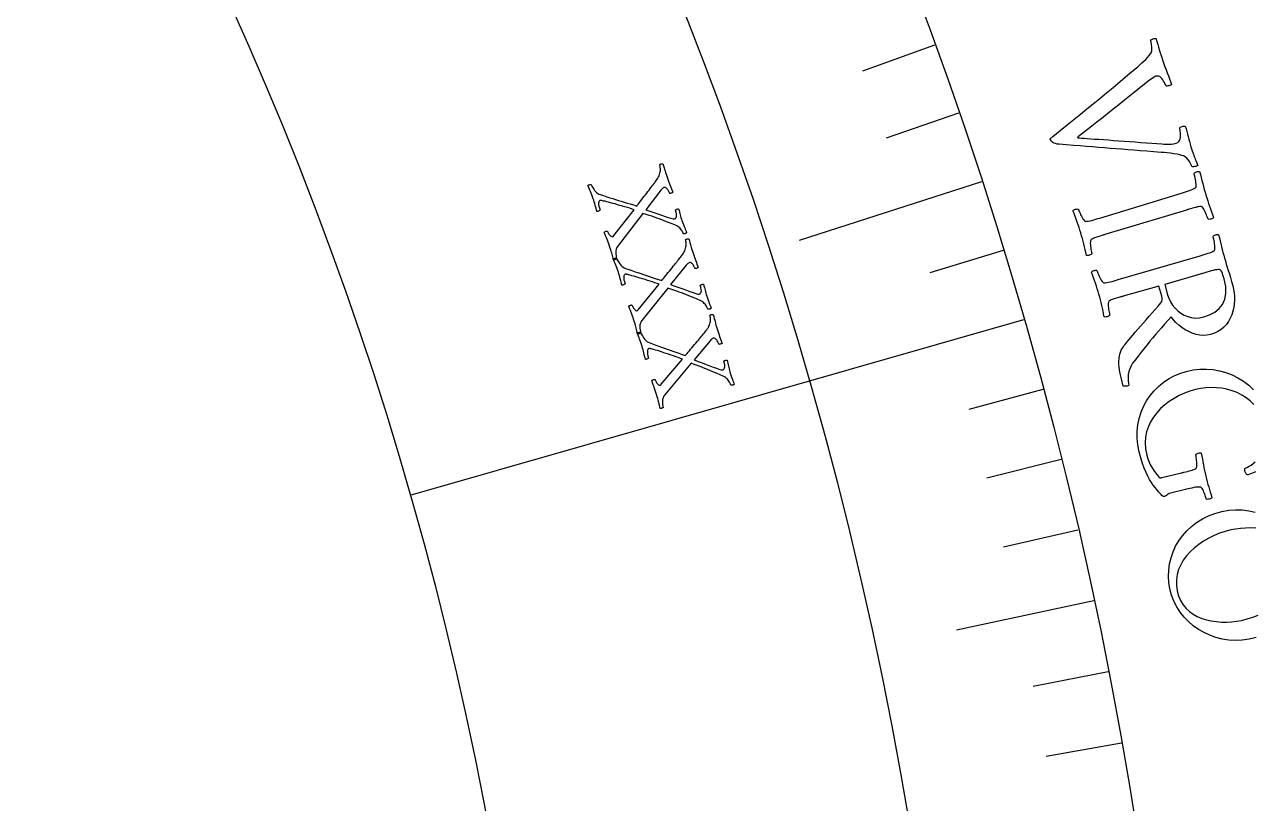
# Model space of a CAD drawing. Header units: millimetres. Extents: x -76 to 76, y -76 to 98.
# Drawn here: x 43.82 to 61.37, y 9.72 to 20.85 of the extents above; entities that cross this region are included whole.
import ezdxf

# ---------------------------------------------------------------- set-up
doc = ezdxf.new("R2010")
doc.units = ezdxf.units.MM
for name, color, linetype in [('ENGRAVE', 7, 'Continuous'), ('ENGRAVE_FINE', 8, 'Continuous'), ('TEXT', 5, 'Continuous')]:
    doc.layers.add(name, color=color, linetype=linetype)

msp = doc.modelspace()

# ---------------------------------------------------------------- linework, layer by layer
at = {"layer": 'ENGRAVE'}
for points in [[(57.4836, 18.6066), (54.8806, 17.7641)], [(58.0858, 16.6317), (49.3182, 14.1213)], [(59.0875, 12.6191), (57.1254, 12.2)]]:
    msp.add_lwpolyline(points, dxfattribs=at)
for radius in [74.48, 74.48, 72.485, 68.78, 68.78, 65.854, 60.42, 60.42, 57.228, 51.3, 51.3]:
    msp.add_circle((0, 0), radius, dxfattribs=at)
at = {"layer": 'ENGRAVE_FINE'}
for points in [[(56.8151, 20.5577), (55.786, 20.1853)], [(57.1576, 19.5853), (56.1223, 19.2305)], [(57.7931, 17.622), (56.7463, 17.3028)], [(58.3617, 15.636), (57.3046, 15.3528)], [(58.6207, 14.6351), (57.5589, 14.37)], [(58.8627, 13.6294), (57.7965, 13.3825)], [(59.2951, 11.6045), (58.2211, 11.3943)], [(59.4854, 10.5859), (58.4079, 10.3942)]]:
    msp.add_lwpolyline(points, dxfattribs=at)
at = {"layer": 'TEXT'}
for points in [[(60.0742, 20.3343), (60.0896, 20.2896), (60.1053, 20.2457), (60.1212, 20.2027), (60.1373, 20.1606), (60.1535, 20.119), (60.1693, 20.0778), (60.1848, 20.0368), (60.1999, 19.9961), (60.1939, 19.9914), (60.1849, 19.9868), (60.1731, 19.9822), (60.1584, 19.9776), (60.1439, 19.9741), (60.1328, 19.9726), (60.125, 19.9733), (60.1205, 19.976), (60.1176, 19.9834), (60.1126, 19.9941), (60.1054, 20.0083), (60.0962, 20.0259), (60.0853, 20.0448), (60.0732, 20.0626), (60.0599, 20.0794), (60.0454, 20.0952), (60.0297, 20.1078), (60.013, 20.115), (59.9952, 20.1167), (59.9764, 20.1129), (59.9495, 20.1003), (59.9129, 20.0775), (59.8667, 20.0444), (59.8108, 20.0011), (59.7819, 19.9779), (59.7487, 19.9511), (59.711, 19.9207), (59.669, 19.8867), (59.6237, 19.8501), (59.576, 19.8118), (59.526, 19.7718), (59.4736, 19.73), (59.4202, 19.6874), (59.3667, 19.6446), (59.3133, 19.6018), (59.2599, 19.5587), (59.2076, 19.5166), (59.1573, 19.4763), (59.1091, 19.4379), (59.0629, 19.4014), (59.0198, 19.3675), (58.9808, 19.3369), (58.946, 19.3095), (58.9152, 19.2855), (58.8897, 19.2656), (58.8709, 19.2507), (58.8587, 19.2409), (58.8531, 19.2361), (58.8639, 19.2348), (58.8836, 19.233), (58.9121, 19.2306), (58.9494, 19.2277), (58.9939, 19.2243), (59.0441, 19.2206), (59.1, 19.2166), (59.1615, 19.2123), (59.2275, 19.2077), (59.2969, 19.2028), (59.3696, 19.1975), (59.4456, 19.192), (59.5236, 19.1862), (59.6022, 19.1803), (59.6814, 19.1744), (59.7612, 19.1684), (59.8401, 19.1624), (59.9166, 19.1565), (59.9908, 19.1508), (60.0626, 19.1453), (60.0896, 19.1434), (60.1171, 19.1424), (60.1451, 19.1424), (60.1735, 19.1433), (60.2008, 19.1451), (60.2255, 19.1481), (60.2476, 19.1522), (60.267, 19.1574), (60.2871, 19.1664), (60.3029, 19.1793), (60.3143, 19.1962), (60.3215, 19.2169), (60.3256, 19.2396), (60.3276, 19.2625), (60.3277, 19.2856), (60.3258, 19.3088), (60.323, 19.3303), (60.3202, 19.348), (60.3174, 19.3621), (60.3146, 19.3724), (60.3175, 19.3788), (60.3241, 19.3848), (60.3344, 19.3905), (60.3485, 19.3958), (60.3634, 19.3998), (60.3761, 19.4016), (60.3867, 19.4011), (60.3952, 19.3983), (60.4058, 19.3601), (60.4159, 19.3228), (60.4255, 19.2866), (60.4346, 19.2513), (60.4437, 19.2161), (60.4538, 19.18), (60.4646, 19.143), (60.4763, 19.1051), (60.4862, 19.0742), (60.4952, 19.0466), (60.5032, 19.0225), (60.5104, 19.0018), (60.5172, 18.983), (60.5241, 18.9643), (60.5311, 18.9459), (60.5382, 18.9278), (60.5457, 18.9086), (60.5539, 18.8874), (60.5627, 18.864), (60.5722, 18.8385), (60.5659, 18.834), (60.5565, 18.8297), (60.5441, 18.8256), (60.5285, 18.8218), (60.5133, 18.8188), (60.5023, 18.8175), (60.4953, 18.8179), (60.4924, 18.8199), (60.488, 18.8309), (60.4802, 18.8469), (60.4689, 18.8678), (60.4541, 18.8937), (60.4363, 18.92), (60.416, 18.9422), (60.3931, 18.9602), (60.3677, 18.9742), (60.3459, 18.9824), (60.3164, 18.9903), (60.2791, 18.998), (60.2341, 19.0052), (60.1858, 19.0119), (60.1388, 19.0175), (60.093, 19.0222), (60.0485, 19.0259), (59.9455, 19.0342), (59.8468, 19.042), (59.7524, 19.0494), (59.6623, 19.0563), (59.5752, 19.063), (59.4896, 19.0697), (59.4054, 19.0764), (59.3228, 19.0831), (59.2402, 19.0898), (59.156, 19.0966), (59.0703, 19.1033), (58.9831, 19.11), (58.8926, 19.117), (58.7973, 19.1246), (58.6972, 19.1329), (58.5923, 19.1417), (58.5644, 19.145), (58.5404, 19.1502), (58.5205, 19.1573), (58.5045, 19.1662), (58.4917, 19.1766), (58.4813, 19.1879), (58.4732, 19.2002), (58.4675, 19.2135), (58.4673, 19.2178), (58.4695, 19.2225), (58.4741, 19.2276), (58.481, 19.2331), (58.4885, 19.2386), (58.4948, 19.2437), (58.4998, 19.2485), (58.5037, 19.2528), (58.6075, 19.3365), (58.7078, 19.4174), (58.8045, 19.4957), (58.8977, 19.5712), (58.9895, 19.6458), (59.0819, 19.7211), (59.175, 19.7972), (59.2688, 19.8741), (59.3651, 19.9536), (59.4661, 20.0378), (59.5716, 20.1266), (59.6816, 20.2202), (59.7155, 20.2487), (59.7473, 20.2764), (59.777, 20.3033), (59.8048, 20.3293), (59.8307, 20.355), (59.8549, 20.3812), (59.8775, 20.4078), (59.8983, 20.4348), (59.9059, 20.4469), (59.9116, 20.4614), (59.9152, 20.4783), (59.9169, 20.4978), (59.917, 20.5182), (59.9162, 20.538), (59.9144, 20.5574), (59.9116, 20.5762), (59.9084, 20.5935), (59.9052, 20.6082), (59.9022, 20.6204), (59.8992, 20.6302), (59.9011, 20.6322), (59.9078, 20.6355), (59.9192, 20.64), (59.9355, 20.6458), (59.952, 20.6513), (59.9643, 20.6549), (59.9725, 20.6568), (59.9764, 20.6568), (59.9908, 20.6104), (60.0035, 20.568), (60.0146, 20.5295), (60.0242, 20.4951), (60.0339, 20.4607), (60.0454, 20.4225), (60.0589, 20.3803), (60.0742, 20.3343)], [(52.9981, 18.6582), (53.0084, 18.6293), (53.0186, 18.6018), (53.0287, 18.5756), (53.0386, 18.5507), (53.0483, 18.5266), (53.0579, 18.5026), (53.0672, 18.4788), (53.0764, 18.4551), (53.0729, 18.4523), (53.0676, 18.4493), (53.0605, 18.4461), (53.0516, 18.4428), (53.043, 18.4403), (53.0365, 18.4394), (53.0321, 18.4402), (53.0299, 18.4426), (53.0274, 18.449), (53.0239, 18.4567), (53.0194, 18.4656), (53.0138, 18.4757), (53.0075, 18.4862), (53.0004, 18.4959), (52.9927, 18.505), (52.9844, 18.5133), (52.9754, 18.5199), (52.966, 18.5235), (52.9562, 18.5242), (52.9459, 18.522), (52.9367, 18.5174), (52.927, 18.5098), (52.9167, 18.4993), (52.9058, 18.4859), (52.6879, 18.2031), (52.7473, 18.1838), (52.805, 18.1648), (52.861, 18.1461), (52.9153, 18.1276), (52.9657, 18.1108), (53.0098, 18.0967), (53.0477, 18.0856), (53.0794, 18.0774), (53.0842, 18.0765), (53.0889, 18.0762), (53.0933, 18.0764), (53.0976, 18.0771), (53.1014, 18.078), (53.1043, 18.0787), (53.1064, 18.0793), (53.1076, 18.0796), (53.1131, 18.0829), (53.1181, 18.0887), (53.1227, 18.0972), (53.1269, 18.1082), (53.1289, 18.1233), (53.1271, 18.1437), (53.1213, 18.1694), (53.1117, 18.2004), (53.1128, 18.2033), (53.1163, 18.2064), (53.122, 18.2096), (53.13, 18.2132), (53.1387, 18.2163), (53.1461, 18.2184), (53.1525, 18.2196), (53.1577, 18.2199), (53.164, 18.1961), (53.17, 18.1737), (53.1757, 18.1527), (53.181, 18.1331), (53.1864, 18.1137), (53.1924, 18.0936), (53.199, 18.0726), (53.2063, 18.0507), (53.2167, 18.0207), (53.2266, 17.9933), (53.2361, 17.9685), (53.2452, 17.9463), (53.2536, 17.9263), (53.2612, 17.9081), (53.268, 17.8917), (53.2739, 17.877), (53.2706, 17.8742), (53.2659, 17.8713), (53.2599, 17.8683), (53.2525, 17.8652), (53.2449, 17.8628), (53.2378, 17.8619), (53.2314, 17.8625), (53.2257, 17.8645), (53.2239, 17.8689), (53.2208, 17.8755), (53.2165, 17.8843), (53.2108, 17.8952), (53.2037, 17.9074), (53.1953, 17.9198), (53.1854, 17.9324), (53.174, 17.9452), (53.1612, 17.9575), (53.1469, 17.9684), (53.1312, 17.9781), (53.1139, 17.9864), (53.0686, 18.0038), (53.0264, 18.0201), (52.9872, 18.0353), (52.9512, 18.0493), (52.9166, 18.0625), (52.882, 18.0753), (52.8473, 18.0877), (52.8124, 18.0997), (52.7759, 18.112), (52.7361, 18.1251), (52.6931, 18.1392), (52.6467, 18.1541), (52.2856, 17.6824), (52.2741, 17.6642), (52.266, 17.6438), (52.2614, 17.6211), (52.2603, 17.5963), (52.2616, 17.5712), (52.2644, 17.5477), (52.2687, 17.5258), (52.2744, 17.5056), (52.2712, 17.5022), (52.2662, 17.499), (52.2597, 17.4961), (52.2514, 17.4934), (52.2432, 17.4911), (52.2368, 17.4896), (52.2322, 17.4888), (52.2294, 17.4887), (52.2234, 17.5119), (52.2178, 17.5334), (52.2127, 17.5533), (52.208, 17.5715), (52.203, 17.5897), (52.1971, 17.6097), (52.1903, 17.6314), (52.1826, 17.6548), (52.1716, 17.6868), (52.161, 17.7166), (52.1507, 17.7441), (52.1409, 17.7695), (52.1309, 17.7947), (52.12, 17.8221), (52.1083, 17.8515), (52.0958, 17.8829), (52.0988, 17.8872), (52.1038, 17.8911), (52.1107, 17.8949), (52.1195, 17.8983), (52.1282, 17.9008), (52.1347, 17.9017), (52.139, 17.901), (52.1412, 17.8986), (52.1434, 17.8931), (52.1468, 17.8862), (52.1513, 17.8781), (52.1569, 17.8687), (52.1634, 17.8589), (52.1704, 17.8497), (52.1781, 17.841), (52.1864, 17.8328), (52.1948, 17.8262), (52.2029, 17.8222), (52.2107, 17.8208), (52.2182, 17.822), (52.2199, 17.8227), (52.2219, 17.8239), (52.224, 17.8255), (52.2263, 17.8275), (52.2286, 17.8296), (52.2305, 17.8318), (52.2321, 17.834), (52.2333, 17.8362), (52.5234, 18.2063), (52.4929, 18.2162), (52.4608, 18.2263), (52.4272, 18.2366), (52.392, 18.2472), (52.3562, 18.2577), (52.3209, 18.2681), (52.2859, 18.2782), (52.2514, 18.2881), (52.2181, 18.2974), (52.1869, 18.3059), (52.1579, 18.3135), (52.131, 18.3203), (52.1071, 18.3261), (52.0873, 18.3308), (52.0714, 18.3344), (52.0596, 18.3369), (52.0575, 18.3372), (52.0549, 18.3375), (52.0518, 18.3379), (52.0482, 18.3383), (52.0444, 18.3385), (52.0405, 18.3383), (52.0365, 18.3376), (52.0325, 18.3364), (52.026, 18.3322), (52.021, 18.3246), (52.0175, 18.3138), (52.0155, 18.2996), (52.0158, 18.2816), (52.0194, 18.2593), (52.0261, 18.2328), (52.0361, 18.2019), (52.0329, 18.1983), (52.0281, 18.1948), (52.0217, 18.1913), (52.0138, 18.1877), (52.0058, 18.1848), (51.9995, 18.183), (51.9949, 18.1823), (51.9919, 18.1828), (51.9858, 18.2052), (51.9795, 18.2277), (51.9731, 18.2505), (51.9665, 18.2733), (51.9596, 18.2961), (51.9526, 18.3186), (51.9453, 18.3408), (51.9377, 18.3627), (51.9271, 18.3921), (51.917, 18.4192), (51.9074, 18.4439), (51.8982, 18.4664), (51.8891, 18.4878), (51.8798, 18.5096), (51.8703, 18.5318), (51.8604, 18.5543), (51.8646, 18.5572), (51.8701, 18.5598), (51.877, 18.5621), (51.8852, 18.5641), (51.8932, 18.5657), (51.8995, 18.5667), (51.904, 18.5673), (51.9068, 18.5673), (51.9089, 18.5626), (51.9129, 18.5547), (51.9188, 18.5439), (51.9266, 18.5299), (51.936, 18.5144), (51.9468, 18.4986), (51.9591, 18.4827), (51.9728, 18.4666), (51.9876, 18.4517), (52.0031, 18.4395), (52.0194, 18.4299), (52.0365, 18.423), (52.0848, 18.4073), (52.131, 18.3925), (52.1751, 18.3784), (52.2171, 18.3651), (52.258, 18.3523), (52.299, 18.3395), (52.3401, 18.3269), (52.3813, 18.3144), (52.4233, 18.3016), (52.467, 18.2881), (52.5124, 18.2739), (52.5596, 18.259), (52.5717, 18.274), (52.5851, 18.2909), (52.5997, 18.3097), (52.6156, 18.3305), (52.6323, 18.3525), (52.6494, 18.3748), (52.667, 18.3975), (52.685, 18.4206), (52.7029, 18.4436), (52.7201, 18.4659), (52.7366, 18.4875), (52.7524, 18.5084), (52.7673, 18.5281), (52.7807, 18.5459), (52.7927, 18.5618), (52.8033, 18.5759), (52.812, 18.5874), (52.8182, 18.5956), (52.8219, 18.6005), (52.8232, 18.6022), (52.8385, 18.6221), (52.8518, 18.641), (52.8629, 18.6588), (52.8719, 18.6755), (52.8794, 18.6921), (52.8858, 18.7096), (52.8912, 18.7281), (52.8956, 18.7475), (52.8977, 18.7606), (52.8987, 18.7741), (52.8984, 18.7881), (52.8971, 18.8024), (52.895, 18.816), (52.8928, 18.8279), (52.8904, 18.8379), (52.8878, 18.8462), (52.888, 18.8495), (52.8909, 18.8528), (52.8966, 18.8562), (52.9049, 18.8597), (52.9139, 18.8624), (52.9217, 18.8638), (52.928, 18.8637), (52.9331, 18.8623), (52.9424, 18.8336), (52.9508, 18.8069), (52.9583, 18.7824), (52.9649, 18.76), (52.9716, 18.7376), (52.9794, 18.7132), (52.9882, 18.6867), (52.9981, 18.6582)], [(60.6897, 18.4163), (60.7024, 18.3753), (60.7154, 18.3349), (60.7288, 18.2953), (60.7425, 18.2563), (60.7565, 18.2173), (60.7704, 18.1772), (60.7845, 18.1362), (60.7986, 18.0943), (60.7934, 18.0874), (60.7857, 18.0815), (60.7754, 18.0765), (60.7624, 18.0726), (60.7492, 18.0699), (60.7377, 18.0688), (60.7281, 18.0691), (60.7203, 18.071), (60.717, 18.0812), (60.7121, 18.0949), (60.7055, 18.112), (60.6974, 18.1325), (60.6883, 18.1542), (60.679, 18.1751), (60.6692, 18.1951), (60.6592, 18.2142), (60.6492, 18.2306), (60.6393, 18.2424), (60.6297, 18.2496), (60.6204, 18.2522), (60.6042, 18.2516), (60.5862, 18.2493), (60.5664, 18.2456), (60.5447, 18.2403), (60.5217, 18.2341), (60.4976, 18.2273), (60.4726, 18.22), (60.4465, 18.2123), (60.4424, 18.211), (60.4382, 18.2098), (60.434, 18.2085), (60.4298, 18.2073), (60.4256, 18.206), (60.4214, 18.2047), (60.4172, 18.2035), (60.413, 18.2022), (59.2482, 17.8512), (59.244, 17.85), (59.2398, 17.8487), (59.2356, 17.8475), (59.2314, 17.8462), (59.2272, 17.8449), (59.223, 17.8437), (59.2189, 17.8424), (59.2147, 17.8411), (59.1888, 17.8332), (59.1641, 17.8255), (59.1408, 17.818), (59.1187, 17.8107), (59.0984, 17.8034), (59.0802, 17.7957), (59.0642, 17.7878), (59.0504, 17.7795), (59.0451, 17.7726), (59.0413, 17.7617), (59.0392, 17.7467), (59.0386, 17.7276), (59.0394, 17.7063), (59.0412, 17.6845), (59.0442, 17.6624), (59.0482, 17.6398), (59.0524, 17.6188), (59.0562, 17.6014), (59.0594, 17.5876), (59.0622, 17.5775), (59.0566, 17.5718), (59.0488, 17.5663), (59.0385, 17.5611), (59.0259, 17.5561), (59.013, 17.5524), (59.0016, 17.5508), (58.9919, 17.5514), (58.9839, 17.5542), (58.9743, 17.5961), (58.9648, 17.6371), (58.9554, 17.6772), (58.946, 17.7164), (58.9363, 17.7553), (58.9259, 17.7945), (58.9148, 17.8341), (58.903, 17.8741), (58.8909, 17.9129), (58.8781, 17.9519), (58.8647, 17.9911), (58.8507, 18.0305), (58.8362, 18.0701), (58.8213, 18.11), (58.8062, 18.1501), (58.7907, 18.1906), (58.7959, 18.1973), (58.8036, 18.2032), (58.8139, 18.2082), (58.8268, 18.2123), (58.84, 18.2152), (58.8514, 18.2165), (58.861, 18.2164), (58.8688, 18.2147), (58.8721, 18.2048), (58.8771, 18.1915), (58.8836, 18.175), (58.8917, 18.1551), (58.901, 18.134), (58.911, 18.1137), (58.9217, 18.0942), (58.933, 18.0754), (58.9442, 18.0594), (58.9543, 18.0482), (58.9634, 18.0418), (58.9713, 18.0402), (58.9908, 18.0407), (59.0123, 18.0432), (59.0359, 18.0477), (59.0616, 18.0541), (59.0888, 18.0618), (59.117, 18.0699), (59.1462, 18.0786), (59.1764, 18.0877), (60.3398, 18.4433), (60.3701, 18.4527), (60.3994, 18.4619), (60.4278, 18.4711), (60.4552, 18.4801), (60.4807, 18.4894), (60.5032, 18.4991), (60.5227, 18.5092), (60.5392, 18.5198), (60.5458, 18.526), (60.55, 18.5367), (60.5516, 18.5519), (60.5508, 18.5716), (60.5483, 18.5937), (60.5451, 18.6162), (60.5412, 18.639), (60.5366, 18.6622), (60.532, 18.6838), (60.5279, 18.7016), (60.5244, 18.7157), (60.5215, 18.7261), (60.5269, 18.7319), (60.5347, 18.7376), (60.5449, 18.743), (60.5574, 18.7481), (60.5703, 18.752), (60.5817, 18.7537), (60.5914, 18.7531), (60.5995, 18.7502), (60.6112, 18.7072), (60.6225, 18.6645), (60.6336, 18.6221), (60.6443, 18.58), (60.6551, 18.5383), (60.6662, 18.4971), (60.6777, 18.4564), (60.6897, 18.4163)], [(53.3641, 17.5842), (53.3738, 17.5551), (53.3835, 17.5273), (53.393, 17.5009), (53.4024, 17.4758), (53.4116, 17.4515), (53.4207, 17.4274), (53.4296, 17.4034), (53.4383, 17.3795), (53.4347, 17.3768), (53.4293, 17.3739), (53.4222, 17.3709), (53.4133, 17.3677), (53.4046, 17.3654), (53.398, 17.3646), (53.3937, 17.3655), (53.3915, 17.368), (53.3892, 17.3744), (53.3858, 17.3821), (53.3815, 17.3911), (53.3761, 17.4014), (53.37, 17.412), (53.3631, 17.4218), (53.3556, 17.431), (53.3474, 17.4396), (53.3386, 17.4463), (53.3293, 17.4501), (53.3195, 17.451), (53.3091, 17.449), (53.2999, 17.4446), (53.29, 17.4372), (53.2795, 17.4269), (53.2683, 17.4137), (53.0448, 17.1354), (53.1038, 17.1149), (53.1611, 17.0948), (53.2167, 17.0749), (53.2706, 17.0554), (53.3206, 17.0375), (53.3644, 17.0226), (53.4021, 17.0107), (53.4336, 17.0018), (53.4384, 17.0009), (53.4431, 17.0005), (53.4475, 17.0006), (53.4518, 17.0012), (53.4556, 17.002), (53.4586, 17.0027), (53.4607, 17.0031), (53.4619, 17.0035), (53.4674, 17.0066), (53.4726, 17.0124), (53.4774, 17.0207), (53.4817, 17.0317), (53.4841, 17.0467), (53.4826, 17.0671), (53.4774, 17.0929), (53.4684, 17.1242), (53.4696, 17.127), (53.4731, 17.13), (53.4789, 17.1332), (53.487, 17.1365), (53.4957, 17.1395), (53.5032, 17.1415), (53.5096, 17.1425), (53.5148, 17.1427), (53.5207, 17.1188), (53.5262, 17.0963), (53.5314, 17.0752), (53.5363, 17.0555), (53.5413, 17.036), (53.5469, 17.0157), (53.5531, 16.9946), (53.5599, 16.9726), (53.5697, 16.9424), (53.5791, 16.9148), (53.5881, 16.8898), (53.5968, 16.8674), (53.6048, 16.8472), (53.612, 16.8289), (53.6185, 16.8123), (53.6241, 16.7975), (53.6207, 16.7948), (53.6159, 16.792), (53.6099, 16.7891), (53.6025, 16.7862), (53.5947, 16.784), (53.5877, 16.7832), (53.5813, 16.7838), (53.5756, 16.786), (53.5739, 16.7904), (53.571, 16.7971), (53.5668, 16.8059), (53.5613, 16.817), (53.5545, 16.8294), (53.5463, 16.8419), (53.5366, 16.8547), (53.5256, 16.8678), (53.513, 16.8803), (53.499, 16.8915), (53.4834, 16.9014), (53.4663, 16.9101), (53.4213, 16.9285), (53.3795, 16.9456), (53.3406, 16.9616), (53.3049, 16.9763), (53.2706, 16.9902), (53.2362, 17.0037), (53.2018, 17.0168), (53.1672, 17.0295), (53.1309, 17.0425), (53.0914, 17.0565), (53.0486, 17.0714), (53.0026, 17.0873), (52.632, 16.6229), (52.6201, 16.6049), (52.6117, 16.5847), (52.6066, 16.5622), (52.605, 16.5374), (52.6058, 16.5122), (52.6081, 16.4887), (52.6119, 16.4667), (52.6173, 16.4464), (52.614, 16.443), (52.609, 16.44), (52.6023, 16.4372), (52.594, 16.4346), (52.5858, 16.4326), (52.5794, 16.4312), (52.5747, 16.4304), (52.5719, 16.4304), (52.5664, 16.4537), (52.5613, 16.4753), (52.5565, 16.4953), (52.5522, 16.5136), (52.5476, 16.532), (52.5421, 16.552), (52.5357, 16.5738), (52.5285, 16.5974), (52.5181, 16.6296), (52.5081, 16.6596), (52.4984, 16.6874), (52.4891, 16.7129), (52.4796, 16.7383), (52.4693, 16.7659), (52.4582, 16.7955), (52.4463, 16.8273), (52.4494, 16.8314), (52.4545, 16.8353), (52.4615, 16.8389), (52.4703, 16.8422), (52.479, 16.8445), (52.4856, 16.8453), (52.4899, 16.8444), (52.492, 16.8419), (52.4941, 16.8364), (52.4974, 16.8295), (52.5017, 16.8213), (52.5071, 16.8118), (52.5134, 16.8019), (52.5203, 16.7925), (52.5278, 16.7836), (52.5359, 16.7753), (52.5442, 16.7685), (52.5522, 16.7644), (52.56, 16.7628), (52.5675, 16.7638), (52.5692, 16.7646), (52.5711, 16.7657), (52.5733, 16.7672), (52.5757, 16.7692), (52.578, 16.7713), (52.5799, 16.7734), (52.5816, 16.7756), (52.5828, 16.7777), (52.8803, 17.1419), (52.85, 17.1524), (52.8182, 17.1632), (52.7848, 17.1742), (52.7498, 17.1854), (52.7143, 17.1967), (52.6791, 17.2078), (52.6444, 17.2186), (52.61, 17.2292), (52.577, 17.2392), (52.546, 17.2483), (52.5171, 17.2565), (52.4903, 17.2638), (52.4666, 17.2701), (52.4468, 17.2752), (52.4311, 17.2791), (52.4193, 17.2819), (52.4172, 17.2822), (52.4146, 17.2825), (52.4115, 17.283), (52.4079, 17.2835), (52.4041, 17.2838), (52.4002, 17.2836), (52.3962, 17.283), (52.3922, 17.2819), (52.3856, 17.2778), (52.3804, 17.2704), (52.3767, 17.2596), (52.3744, 17.2455), (52.3744, 17.2275), (52.3775, 17.2051), (52.3837, 17.1784), (52.3931, 17.1473), (52.3898, 17.1439), (52.3849, 17.1404), (52.3785, 17.137), (52.3705, 17.1337), (52.3624, 17.1309), (52.3561, 17.1292), (52.3514, 17.1286), (52.3485, 17.1291), (52.3428, 17.1517), (52.337, 17.1743), (52.3311, 17.1972), (52.3249, 17.2202), (52.3185, 17.2431), (52.3119, 17.2658), (52.305, 17.2881), (52.2979, 17.3101), (52.288, 17.3397), (52.2784, 17.367), (52.2692, 17.3919), (52.2605, 17.4146), (52.2519, 17.4362), (52.243, 17.4582), (52.2339, 17.4805), (52.2245, 17.5033), (52.2288, 17.5061), (52.2343, 17.5086), (52.2412, 17.5107), (52.2495, 17.5125), (52.2576, 17.5139), (52.2639, 17.5149), (52.2684, 17.5153), (52.2712, 17.5153), (52.2732, 17.5105), (52.277, 17.5026), (52.2827, 17.4916), (52.2902, 17.4775), (52.2993, 17.4618), (52.3098, 17.4458), (52.3217, 17.4297), (52.3351, 17.4133), (52.3496, 17.3981), (52.3649, 17.3856), (52.381, 17.3757), (52.3979, 17.3684), (52.4459, 17.3518), (52.4918, 17.336), (52.5356, 17.321), (52.5773, 17.3069), (52.618, 17.2932), (52.6587, 17.2797), (52.6995, 17.2662), (52.7404, 17.2529), (52.7822, 17.2392), (52.8256, 17.2248), (52.8708, 17.2097), (52.9176, 17.1939), (52.93, 17.2086), (52.9437, 17.2253), (52.9587, 17.2438), (52.975, 17.2643), (52.9922, 17.2858), (53.0098, 17.3078), (53.0278, 17.3302), (53.0462, 17.3529), (53.0646, 17.3755), (53.0822, 17.3975), (53.0992, 17.4187), (53.1154, 17.4393), (53.1307, 17.4587), (53.1444, 17.4762), (53.1568, 17.4919), (53.1677, 17.5058), (53.1766, 17.5171), (53.183, 17.5252), (53.1868, 17.53), (53.1881, 17.5316), (53.2038, 17.5513), (53.2175, 17.5699), (53.2289, 17.5875), (53.2383, 17.604), (53.246, 17.6204), (53.2528, 17.6378), (53.2586, 17.6562), (53.2634, 17.6754), (53.2658, 17.6885), (53.267, 17.7021), (53.2671, 17.716), (53.266, 17.7303), (53.2642, 17.744), (53.2622, 17.7559), (53.26, 17.766), (53.2576, 17.7743), (53.2579, 17.7776), (53.2609, 17.7809), (53.2666, 17.7842), (53.275, 17.7874), (53.2841, 17.79), (53.2918, 17.7912), (53.2982, 17.7911), (53.3032, 17.7895), (53.3119, 17.7606), (53.3197, 17.7338), (53.3268, 17.7091), (53.3329, 17.6866), (53.3392, 17.6641), (53.3465, 17.6395), (53.3548, 17.6129), (53.3641, 17.5842)], [(61.0743, 17.1192), (61.0857, 17.0709), (61.0934, 17.0208), (61.0974, 16.969), (61.0977, 16.9154), (61.0941, 16.8614), (61.0864, 16.8084), (61.0746, 16.7564), (61.0587, 16.7055), (61.0383, 16.6567), (61.013, 16.611), (60.9829, 16.5685), (60.948, 16.5291), (60.9079, 16.494), (60.8624, 16.4644), (60.8114, 16.4403), (60.7549, 16.4216), (60.7051, 16.4118), (60.654, 16.4092), (60.6018, 16.4137), (60.5484, 16.4253), (60.4953, 16.4428), (60.4439, 16.4648), (60.3943, 16.4915), (60.3464, 16.5228), (60.3018, 16.5575), (60.2617, 16.5944), (60.2264, 16.6335), (60.1957, 16.6748), (60.1465, 16.622), (60.0996, 16.5706), (60.0549, 16.5207), (60.0124, 16.4723), (59.9712, 16.4243), (59.9304, 16.3756), (59.8899, 16.3264), (59.8497, 16.2765), (59.8086, 16.225), (59.7654, 16.1707), (59.7201, 16.1137), (59.6726, 16.0539), (59.6437, 16.0139), (59.6201, 15.974), (59.6016, 15.9343), (59.5884, 15.8947), (59.5805, 15.8529), (59.5778, 15.8068), (59.5805, 15.7563), (59.5884, 15.7014), (59.5827, 15.695), (59.574, 15.6901), (59.5623, 15.6866), (59.5475, 15.6846), (59.5329, 15.6836), (59.5216, 15.683), (59.5135, 15.6829), (59.5086, 15.6834), (59.4919, 15.7491), (59.4779, 15.8095), (59.4666, 15.8643), (59.458, 15.9138), (59.4519, 15.9575), (59.4478, 15.9953), (59.446, 16.0271), (59.4463, 16.0529), (59.4486, 16.07), (59.4517, 16.0903), (59.4556, 16.1139), (59.4603, 16.1406), (59.4679, 16.1695), (59.4803, 16.1993), (59.4975, 16.2301), (59.5195, 16.2618), (59.5306, 16.2758), (59.5461, 16.2947), (59.5658, 16.3185), (59.5899, 16.3473), (59.6176, 16.3801), (59.6482, 16.416), (59.6817, 16.455), (59.7181, 16.4972), (59.7566, 16.5416), (59.7964, 16.5876), (59.8374, 16.6351), (59.8797, 16.6842), (59.9224, 16.7337), (59.9647, 16.7823), (60.0067, 16.8302), (60.0483, 16.8772), (60.0592, 16.8951), (60.0644, 16.9168), (60.0641, 16.9422), (60.0581, 16.9714), (60.0173, 17.1152), (59.5067, 16.9696), (59.5025, 16.9684), (59.4983, 16.9672), (59.4941, 16.966), (59.4899, 16.9648), (59.4856, 16.9636), (59.4814, 16.9624), (59.4772, 16.9612), (59.473, 16.96), (59.447, 16.9525), (59.4223, 16.9452), (59.3988, 16.938), (59.3766, 16.931), (59.3562, 16.924), (59.3379, 16.9166), (59.3218, 16.9089), (59.3079, 16.9009), (59.3024, 16.894), (59.2985, 16.8831), (59.2961, 16.8682), (59.2953, 16.8491), (59.2958, 16.8278), (59.2973, 16.806), (59.2999, 16.7838), (59.3035, 16.7611), (59.3075, 16.7401), (59.311, 16.7226), (59.314, 16.7088), (59.3166, 16.6986), (59.311, 16.693), (59.303, 16.6877), (59.2927, 16.6826), (59.2801, 16.6778), (59.267, 16.6743), (59.2557, 16.6729), (59.246, 16.6736), (59.238, 16.6765), (59.2291, 16.7186), (59.2202, 16.7597), (59.2113, 16.8), (59.2025, 16.8393), (59.1934, 16.8783), (59.1836, 16.9177), (59.1731, 16.9575), (59.1618, 16.9976), (59.1503, 17.0366), (59.1382, 17.0758), (59.1254, 17.1152), (59.1119, 17.1548), (59.098, 17.1946), (59.0837, 17.2347), (59.0692, 17.275), (59.0543, 17.3157), (59.0596, 17.3224), (59.0674, 17.3282), (59.0777, 17.333), (59.0907, 17.3369), (59.1039, 17.3396), (59.1154, 17.3408), (59.125, 17.3405), (59.1327, 17.3387), (59.1359, 17.3287), (59.1407, 17.3154), (59.147, 17.2987), (59.1548, 17.2788), (59.1638, 17.2575), (59.1734, 17.2371), (59.1838, 17.2174), (59.1949, 17.1985), (59.2059, 17.1823), (59.2158, 17.171), (59.2247, 17.1644), (59.2326, 17.1626), (59.2521, 17.1629), (59.2737, 17.1651), (59.2974, 17.1692), (59.3231, 17.1753), (59.3505, 17.1825), (59.3788, 17.1903), (59.4081, 17.1985), (59.4384, 17.2071), (60.6062, 17.5483), (60.6366, 17.5572), (60.666, 17.566), (60.6945, 17.5747), (60.7221, 17.5834), (60.7477, 17.5923), (60.7703, 17.6016), (60.79, 17.6115), (60.8066, 17.6218), (60.8134, 17.6279), (60.8177, 17.6386), (60.8196, 17.6537), (60.819, 17.6734), (60.8169, 17.6955), (60.8141, 17.7177), (60.8107, 17.7401), (60.8066, 17.7628), (60.8025, 17.7838), (60.7988, 17.8012), (60.7956, 17.8151), (60.7928, 17.8255), (60.7984, 17.8312), (60.8063, 17.8368), (60.8165, 17.842), (60.8291, 17.8469), (60.8421, 17.8507), (60.8534, 17.8521), (60.8631, 17.8514), (60.8712, 17.8484), (60.8822, 17.8054), (60.8929, 17.7628), (60.9031, 17.7207), (60.9131, 17.679), (60.923, 17.6378), (60.9334, 17.5969), (60.9443, 17.5563), (60.9556, 17.516), (60.9679, 17.4738), (60.981, 17.43), (60.9949, 17.3846), (61.0096, 17.3378), (61.0249, 17.2884), (61.0408, 17.2355), (61.0573, 17.1791), (61.0743, 17.1192)], [(60.6589, 16.6742), (60.7431, 16.704), (60.8159, 16.7439), (60.8772, 16.794), (60.927, 16.8542), (60.9614, 16.9259), (60.9767, 17.0103), (60.9729, 17.1074), (60.9497, 17.2171), (60.9454, 17.2317), (60.9398, 17.2495), (60.9329, 17.2706), (60.9246, 17.2951), (60.9154, 17.3181), (60.9057, 17.3349), (60.8955, 17.3456), (60.8847, 17.3502), (60.8684, 17.3511), (60.8481, 17.3495), (60.8238, 17.3453), (60.7954, 17.3387), (60.765, 17.3307), (60.7345, 17.3224), (60.7038, 17.314), (60.673, 17.3053), (60.1015, 17.1392), (60.1432, 16.9923), (60.1612, 16.9401), (60.185, 16.8909), (60.2146, 16.8445), (60.2499, 16.8011), (60.2899, 16.762), (60.3336, 16.7286), (60.381, 16.701), (60.4321, 16.6791), (60.4859, 16.6645), (60.5417, 16.6589), (60.5993, 16.6621), (60.6589, 16.6742)], [(53.7083, 16.5029), (53.7175, 16.4737), (53.7265, 16.4457), (53.7355, 16.4191), (53.7444, 16.3939), (53.7532, 16.3693), (53.7617, 16.345), (53.7701, 16.3208), (53.7784, 16.2969), (53.7747, 16.2942), (53.7693, 16.2914), (53.7621, 16.2885), (53.7531, 16.2856), (53.7444, 16.2834), (53.7378, 16.2827), (53.7335, 16.2837), (53.7314, 16.2862), (53.7291, 16.2927), (53.7259, 16.3005), (53.7218, 16.3096), (53.7167, 16.3199), (53.7107, 16.3306), (53.7041, 16.3407), (53.6968, 16.35), (53.6887, 16.3587), (53.6801, 16.3656), (53.6708, 16.3696), (53.661, 16.3707), (53.6506, 16.3689), (53.6413, 16.3647), (53.6312, 16.3575), (53.6205, 16.3474), (53.6091, 16.3344), (53.38, 16.0607), (53.4386, 16.039), (53.4955, 16.0177), (53.5507, 15.9968), (53.6042, 15.9761), (53.6538, 15.9572), (53.6973, 15.9414), (53.7347, 15.9288), (53.7661, 15.9193), (53.7709, 15.9182), (53.7755, 15.9177), (53.7799, 15.9178), (53.7843, 15.9183), (53.7881, 15.919), (53.791, 15.9196), (53.7931, 15.9201), (53.7944, 15.9204), (53.8, 15.9234), (53.8052, 15.9291), (53.8102, 15.9373), (53.8148, 15.9482), (53.8174, 15.9631), (53.8164, 15.9836), (53.8117, 16.0095), (53.8033, 16.0409), (53.8046, 16.0437), (53.8081, 16.0467), (53.814, 16.0497), (53.8221, 16.0529), (53.8309, 16.0557), (53.8384, 16.0575), (53.8448, 16.0585), (53.85, 16.0585), (53.8554, 16.0345), (53.8605, 16.0119), (53.8653, 15.9907), (53.8698, 15.9709), (53.8744, 15.9513), (53.8796, 15.9309), (53.8854, 15.9096), (53.8918, 15.8875), (53.9009, 15.8571), (53.9098, 15.8293), (53.9183, 15.8042), (53.9265, 15.7816), (53.9341, 15.7613), (53.9409, 15.7428), (53.947, 15.7261), (53.9524, 15.7112), (53.9489, 15.7086), (53.9441, 15.7059), (53.938, 15.7031), (53.9305, 15.7003), (53.9227, 15.6982), (53.9157, 15.6976), (53.9093, 15.6984), (53.9036, 15.7006), (53.902, 15.7051), (53.8992, 15.7118), (53.8952, 15.7208), (53.89, 15.732), (53.8835, 15.7445), (53.8755, 15.7572), (53.8661, 15.7702), (53.8553, 15.7834), (53.843, 15.7962), (53.8292, 15.8077), (53.8138, 15.8179), (53.7969, 15.827), (53.7523, 15.8462), (53.7108, 15.8642), (53.6723, 15.8809), (53.6368, 15.8964), (53.6029, 15.911), (53.5688, 15.9252), (53.5346, 15.939), (53.5002, 15.9524), (53.4642, 15.9661), (53.425, 15.9809), (53.3825, 15.9966), (53.3369, 16.0135), (52.9569, 15.5567), (52.9447, 15.5389), (52.9358, 15.5189), (52.9303, 15.4964), (52.9282, 15.4717), (52.9285, 15.4465), (52.9304, 15.4229), (52.9338, 15.4009), (52.9387, 15.3805), (52.9353, 15.3772), (52.9302, 15.3742), (52.9235, 15.3715), (52.9152, 15.3692), (52.9069, 15.3673), (52.9004, 15.366), (52.8958, 15.3654), (52.893, 15.3654), (52.888, 15.3888), (52.8832, 15.4105), (52.8789, 15.4306), (52.8749, 15.449), (52.8707, 15.4674), (52.8656, 15.4876), (52.8597, 15.5095), (52.8529, 15.5332), (52.8432, 15.5657), (52.8338, 15.5959), (52.8247, 15.6238), (52.8159, 15.6495), (52.8069, 15.6752), (52.7972, 15.7029), (52.7867, 15.7328), (52.7754, 15.7647), (52.7786, 15.7688), (52.7838, 15.7726), (52.7908, 15.776), (52.7997, 15.7791), (52.8085, 15.7813), (52.815, 15.7819), (52.8193, 15.781), (52.8214, 15.7785), (52.8234, 15.7729), (52.8265, 15.766), (52.8307, 15.7577), (52.8359, 15.748), (52.842, 15.738), (52.8487, 15.7285), (52.856, 15.7194), (52.8639, 15.7109), (52.8721, 15.704), (52.88, 15.6997), (52.8878, 15.698), (52.8953, 15.6989), (52.897, 15.6996), (52.899, 15.7006), (52.9012, 15.7021), (52.9036, 15.704), (52.9059, 15.7061), (52.9079, 15.7082), (52.9096, 15.7103), (52.9109, 15.7124), (53.2157, 16.0706), (53.1856, 16.0817), (53.154, 16.093), (53.1208, 16.1047), (53.0861, 16.1167), (53.0508, 16.1287), (53.0159, 16.1404), (52.9814, 16.152), (52.9472, 16.1632), (52.9144, 16.1739), (52.8836, 16.1837), (52.8549, 16.1924), (52.8282, 16.2003), (52.8046, 16.207), (52.785, 16.2125), (52.7693, 16.2168), (52.7576, 16.2198), (52.7555, 16.2201), (52.7529, 16.2205), (52.7498, 16.2211), (52.7463, 16.2216), (52.7425, 16.222), (52.7385, 16.2219), (52.7346, 16.2214), (52.7305, 16.2204), (52.7238, 16.2164), (52.7185, 16.2091), (52.7145, 16.1984), (52.712, 16.1843), (52.7116, 16.1663), (52.7143, 16.1439), (52.7199, 16.1171), (52.7287, 16.0858), (52.7253, 16.0824), (52.7204, 16.079), (52.7139, 16.0758), (52.7058, 16.0726), (52.6977, 16.07), (52.6913, 16.0684), (52.6867, 16.0679), (52.6837, 16.0685), (52.6785, 16.0911), (52.6732, 16.1139), (52.6677, 16.1369), (52.662, 16.16), (52.6561, 16.1831), (52.6499, 16.2058), (52.6435, 16.2283), (52.6368, 16.2505), (52.6274, 16.2803), (52.6184, 16.3077), (52.6098, 16.3329), (52.6015, 16.3556), (52.5934, 16.3774), (52.5849, 16.3996), (52.5763, 16.4222), (52.5674, 16.4451), (52.5716, 16.4478), (52.5772, 16.4502), (52.5842, 16.4522), (52.5925, 16.4538), (52.6006, 16.4551), (52.6069, 16.4559), (52.6115, 16.4562), (52.6142, 16.4562), (52.6161, 16.4513), (52.6198, 16.4434), (52.6253, 16.4323), (52.6325, 16.418), (52.6412, 16.4021), (52.6514, 16.3859), (52.6631, 16.3695), (52.6761, 16.3529), (52.6903, 16.3374), (52.7053, 16.3246), (52.7212, 16.3144), (52.738, 16.3067), (52.7856, 16.2891), (52.8312, 16.2724), (52.8747, 16.2565), (52.9161, 16.2416), (52.9565, 16.2271), (52.9969, 16.2127), (53.0375, 16.1985), (53.0781, 16.1843), (53.1195, 16.1698), (53.1627, 16.1546), (53.2075, 16.1385), (53.254, 16.1217), (53.2667, 16.1362), (53.2808, 16.1526), (53.2961, 16.1708), (53.3128, 16.1909), (53.3304, 16.2122), (53.3485, 16.2338), (53.3669, 16.2558), (53.3859, 16.2782), (53.4046, 16.3004), (53.4227, 16.322), (53.4401, 16.3429), (53.4568, 16.3632), (53.4724, 16.3822), (53.4865, 16.3994), (53.4992, 16.4149), (53.5103, 16.4285), (53.5195, 16.4396), (53.526, 16.4476), (53.5299, 16.4524), (53.5312, 16.454), (53.5474, 16.4733), (53.5614, 16.4916), (53.5732, 16.509), (53.5829, 16.5253), (53.591, 16.5416), (53.5982, 16.5588), (53.6043, 16.5771), (53.6095, 16.5962), (53.6121, 16.6093), (53.6136, 16.6228), (53.614, 16.6367), (53.6132, 16.6511), (53.6116, 16.6648), (53.6099, 16.6767), (53.6079, 16.6868), (53.6057, 16.6952), (53.606, 16.6985), (53.6091, 16.7017), (53.6148, 16.7049), (53.6233, 16.708), (53.6325, 16.7104), (53.6402, 16.7114), (53.6466, 16.7111), (53.6516, 16.7095), (53.6597, 16.6804), (53.667, 16.6534), (53.6735, 16.6286), (53.6792, 16.606), (53.685, 16.5834), (53.6918, 16.5586), (53.6996, 16.5318), (53.7083, 16.5029)]]:
    msp.add_lwpolyline(points, close=True, dxfattribs=at)
for points in [[(61.3758, 15.4221), (61.3228, 15.4738), (61.2648, 15.5194), (61.2019, 15.5588), (61.1342, 15.5922), (61.0631, 15.6193), (60.9901, 15.6401), (60.9154, 15.6547), (60.8389, 15.6631), (60.7622, 15.6653), (60.6868, 15.6615), (60.6127, 15.6518), (60.54, 15.6362), (60.4606, 15.6127), (60.3833, 15.584), (60.3081, 15.5499), (60.235, 15.5106), (60.1655, 15.4663), (60.1012, 15.4174), (60.0419, 15.3639), (59.9878, 15.3058), (59.9401, 15.2434), (59.9001, 15.177), (59.8679, 15.1068), (59.8433, 15.0325), (59.828, 14.9547), (59.8233, 14.8734), (59.8294, 14.7886), (59.8462, 14.7004), (59.8608, 14.6489), (59.8783, 14.6013), (59.8988, 14.5576), (59.9223, 14.5177), (59.947, 14.4811), (59.9712, 14.4472), (59.9949, 14.4159), (60.0182, 14.3873), (60.0228, 14.3818), (60.0276, 14.378), (60.0325, 14.3759), (60.0375, 14.3755), (60.0429, 14.3762), (60.0488, 14.3771), (60.0552, 14.3784), (60.062, 14.3799), (60.3429, 14.4471), (60.3471, 14.4482), (60.3514, 14.4492), (60.3557, 14.4502), (60.3599, 14.4512), (60.3642, 14.4522), (60.3684, 14.4533), (60.3727, 14.4543), (60.3769, 14.4553), (60.4032, 14.4617), (60.4283, 14.468), (60.452, 14.4741), (60.4745, 14.4802), (60.4952, 14.4863), (60.5138, 14.4929), (60.5302, 14.5), (60.5444, 14.5074), (60.5516, 14.5132), (60.5567, 14.5235), (60.5598, 14.5385), (60.5608, 14.558), (60.5604, 14.5799), (60.5592, 14.602), (60.5572, 14.6243), (60.5544, 14.6468), (60.5513, 14.6676), (60.5486, 14.6849), (60.546, 14.6987), (60.5438, 14.709), (60.5496, 14.7144), (60.5578, 14.7195), (60.5683, 14.7242), (60.5811, 14.7286), (60.5942, 14.7317), (60.6056, 14.7327), (60.6153, 14.7315), (60.6232, 14.7283), (60.6319, 14.6855), (60.64, 14.6434), (60.6476, 14.6018), (60.6546, 14.561), (60.6617, 14.5205), (60.6695, 14.4801), (60.6779, 14.44), (60.687, 14.4), (60.697, 14.3593), (60.7074, 14.3201), (60.7182, 14.2823), (60.7294, 14.2459), (60.7408, 14.2093), (60.7521, 14.171), (60.7635, 14.1311), (60.7749, 14.0894), (60.7692, 14.0829), (60.7611, 14.0776), (60.7505, 14.0733), (60.7374, 14.0702), (60.724, 14.0683), (60.7125, 14.0678), (60.7029, 14.0687), (60.6953, 14.071), (60.6927, 14.0811), (60.6888, 14.0942), (60.6836, 14.1105), (60.6771, 14.1299), (60.6697, 14.1503), (60.6618, 14.1699), (60.6533, 14.1885), (60.6443, 14.2063), (60.635, 14.2216), (60.6257, 14.2328), (60.6165, 14.2398), (60.6073, 14.2427), (60.5878, 14.2435), (60.5661, 14.2425), (60.5423, 14.2396), (60.5162, 14.2348), (60.4885, 14.229), (60.4599, 14.2227), (60.4302, 14.216), (60.3994, 14.2089), (60.2035, 14.1628), (60.1824, 14.1569), (60.1646, 14.1499), (60.15, 14.1418), (60.1386, 14.1326), (60.1287, 14.1238), (60.1184, 14.1167), (60.1077, 14.1114), (60.0965, 14.1078), (60.0909, 14.1071), (60.0854, 14.1074), (60.08, 14.109), (60.0747, 14.1116), (60.0683, 14.1165), (60.0596, 14.1245), (60.0488, 14.1357), (60.0356, 14.1501), (60.0126, 14.1771), (59.9886, 14.2063), (59.9637, 14.2377), (59.938, 14.2713), (59.9118, 14.3086), (59.8859, 14.3511), (59.8602, 14.3989), (59.8347, 14.4519), (59.8096, 14.5119), (59.7853, 14.5809), (59.7618, 14.6587), (59.7389, 14.7455), (59.7189, 14.8455), (59.7089, 14.9436), (59.7087, 15.0397), (59.7184, 15.134), (59.7372, 15.2253), (59.764, 15.3126), (59.7989, 15.396), (59.8419, 15.4753), (59.892, 15.5499), (59.9486, 15.6187), (60.0115, 15.6818), (60.0807, 15.7391), (60.1555, 15.7897), (60.2352, 15.8328), (60.3196, 15.8684), (60.4089, 15.8963), (60.5059, 15.9172), (60.6022, 15.9286), (60.6978, 15.9303), (60.7926, 15.9225), (60.8857, 15.9057), (60.9758, 15.8806), (61.063, 15.8471), (61.1472, 15.8053), (61.2271, 15.7552), (61.3012, 15.6973), (61.3695, 15.6313)], [(61.3985, 14.46), (61.3669, 14.4471), (61.3393, 14.436), (61.3179, 14.4276), (61.3028, 14.4221), (61.294, 14.4193), (61.2883, 14.418), (61.282, 14.4195), (61.2749, 14.4239), (61.2672, 14.4312), (61.2598, 14.4403), (61.2538, 14.4501), (61.2491, 14.4606), (61.2457, 14.4717), (61.2439, 14.4816), (61.2434, 14.4909), (61.2441, 14.4999), (61.246, 14.5083), (61.2628, 14.5164), (61.2835, 14.5274), (61.3079, 14.5415), (61.3361, 14.5585), (61.366, 14.5793), (61.3956, 14.6047)], [(61.4073, 12.095), (61.306, 12.0702), (61.208, 12.0557), (61.1117, 12.051), (61.0169, 12.0561), (60.9238, 12.0708), (60.8332, 12.0942), (60.7464, 12.1251), (60.6632, 12.1634), (60.5837, 12.2092), (60.5091, 12.2618), (60.4406, 12.3204), (60.3782, 12.3852), (60.322, 12.4561), (60.2729, 12.5323), (60.2324, 12.6129), (60.2002, 12.698), (60.1765, 12.7876), (60.1617, 12.8778), (60.1559, 12.9676), (60.1589, 13.0569), (60.1709, 13.1459), (60.1915, 13.233), (60.2203, 13.3169), (60.2575, 13.3975), (60.3029, 13.4749), (60.356, 13.5481), (60.4162, 13.6161), (60.4835, 13.679), (60.5579, 13.7366), (60.639, 13.7878), (60.7261, 13.831), (60.8193, 13.8664), (60.9186, 13.8937), (61.0162, 13.9112), (61.1126, 13.9191), (61.2079, 13.9171), (61.302, 13.9054), (61.3936, 13.8848)], [(61.4028, 13.6553), (61.3304, 13.6591), (61.2574, 13.658), (61.1853, 13.6528), (61.1142, 13.6434), (61.044, 13.6299), (60.9635, 13.609), (60.8845, 13.5827), (60.8069, 13.5508), (60.7307, 13.5135), (60.6575, 13.4714), (60.589, 13.4249), (60.5251, 13.3741), (60.466, 13.319), (60.4129, 13.2602), (60.3674, 13.1981), (60.3295, 13.1327), (60.2992, 13.0641), (60.2781, 12.9926), (60.2679, 12.9184), (60.2686, 12.8417), (60.2803, 12.7623), (60.3005, 12.6882), (60.3282, 12.6215), (60.3634, 12.5623), (60.406, 12.5104), (60.4549, 12.4654), (60.5086, 12.4265), (60.5672, 12.3937), (60.6306, 12.3669), (60.6975, 12.346), (60.7665, 12.3303), (60.8375, 12.3201), (60.9105, 12.3153), (60.9841, 12.3151), (61.0567, 12.3191), (61.1283, 12.3271), (61.1989, 12.3391), (61.2796, 12.3583), (61.3589, 12.383), (61.4367, 12.4133)]]:
    msp.add_lwpolyline(points, dxfattribs=at)

doc.saveas('drawing.dxf')
